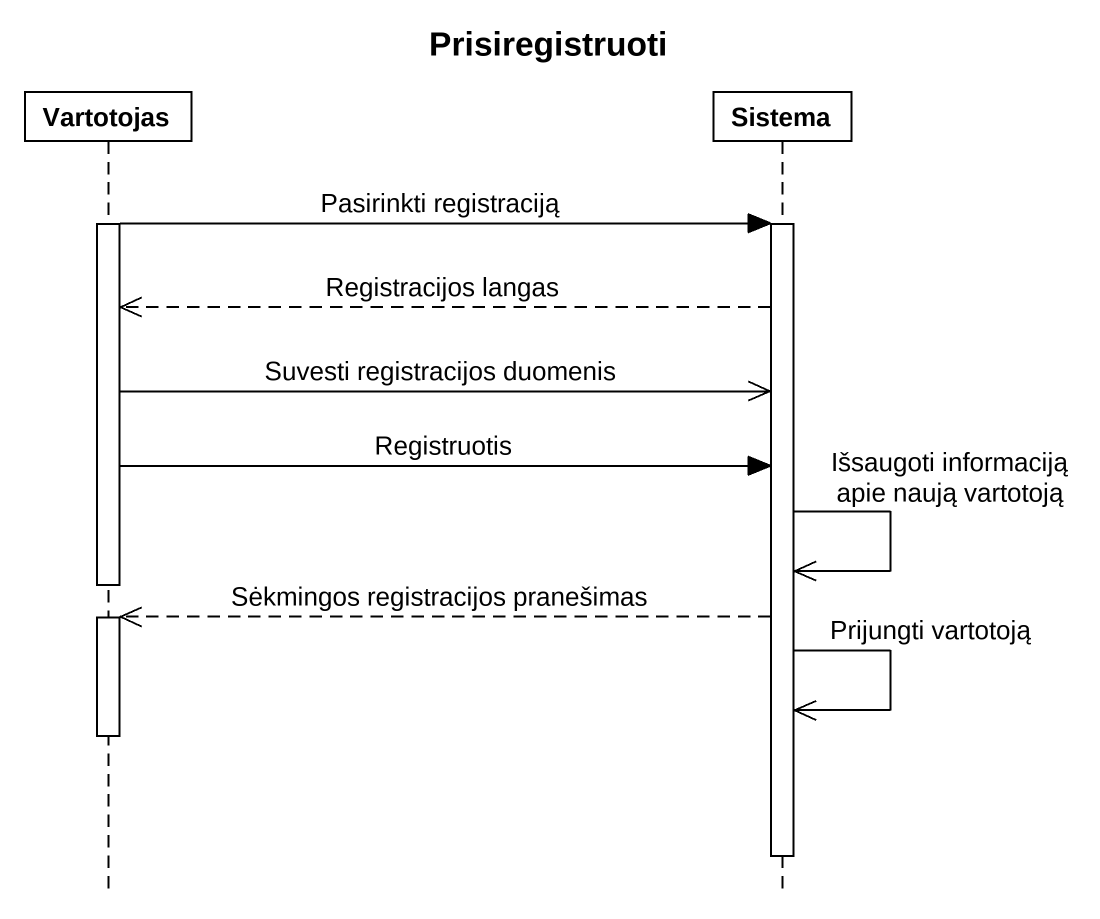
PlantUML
@startuml
title Prisiregistruoti
hide footbox
participant Vartotojas
participant Sistema

activate Vartotojas
Vartotojas -> Sistema : Pasirinkti registraciją
activate Sistema
Sistema -->> Vartotojas : Registracijos langas
Vartotojas ->> Sistema : Suvesti registracijos duomenis
Vartotojas -> Sistema : Registruotis
Sistema ->> Sistema : Išsaugoti informaciją apie naują vartotoją
deactivate Vartotojas
Sistema -->> Vartotojas : Sėkmingos registracijos pranešimas
activate Vartotojas
Sistema ->> Sistema : Prijungti vartotoją
deactivate Vartotojas
deactivate Sistema
@enduml
